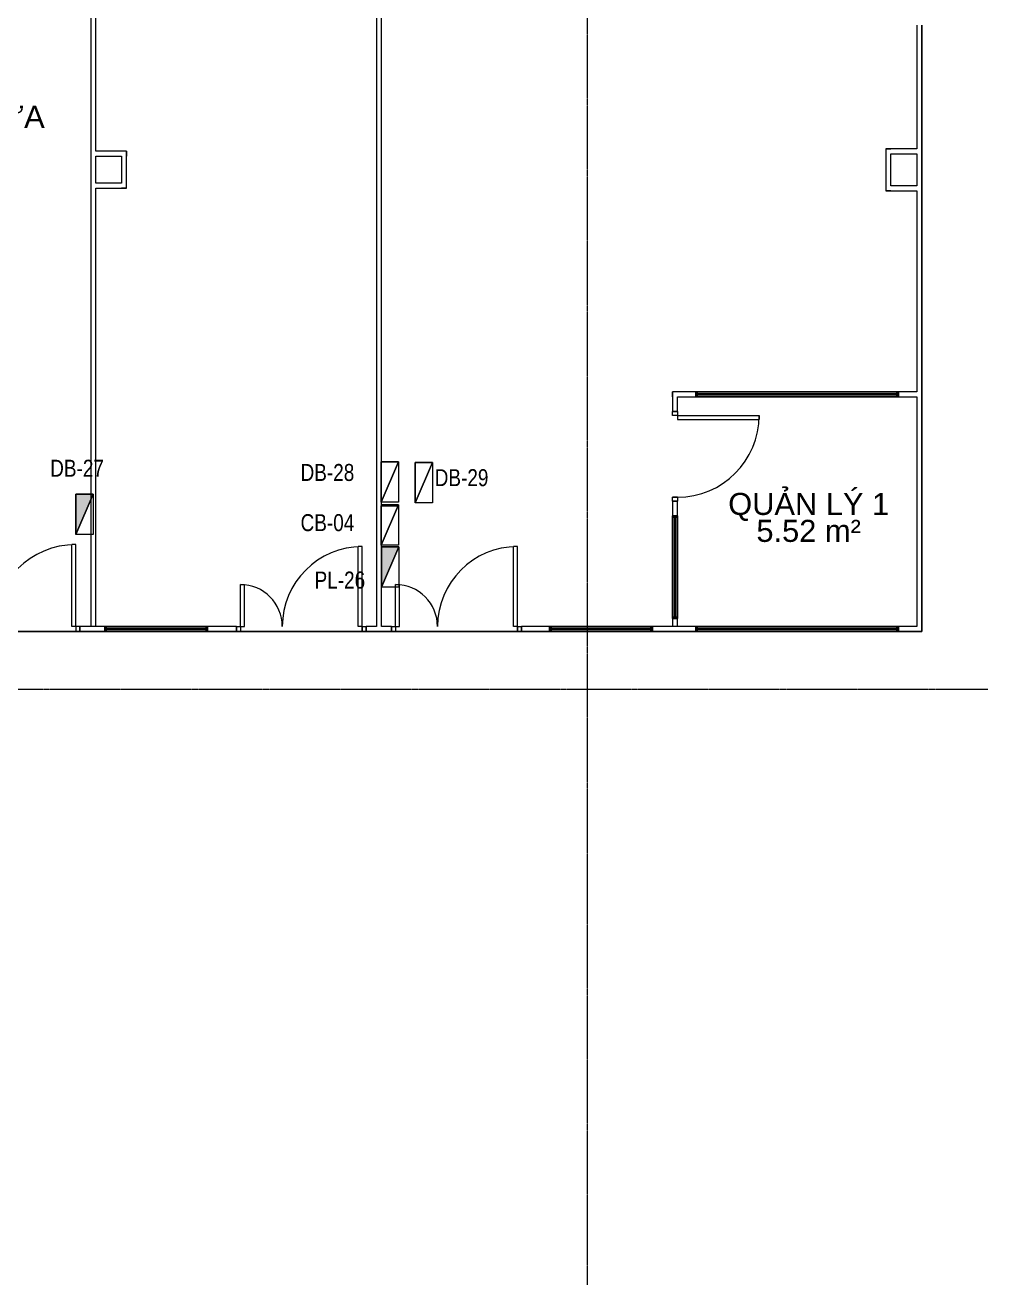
# Model space of a CAD drawing. Header units: millimetres. Extents: x -22227 to 20164, y 15335 to 61747.
# Drawn here: x 5268 to 14912, y 38541 to 51092 of the extents above; entities that cross this region are included whole.
import ezdxf

# ---------------------------------------------------------------- set-up
doc = ezdxf.new("R2010")
doc.units = ezdxf.units.MM
doc.linetypes.add('Grid Line', pattern=[22.225, 12.7, -3.175, 3.175, -3.175])
for name, color, linetype, lineweight in [('A-AREA-IDEN', 7, 'Continuous', 9), ('A-DETL-GENF', 7, 'Continuous', 5), ('A-DETL-THIN', 7, 'Continuous', 9), ('A-WALL', 7, 'Continuous', 9), ('G-ANNO-TEXT', 7, 'Continuous', 9), ('S-GRID', 7, 'Continuous', 9)]:
    doc.layers.add(name, color=color, linetype=linetype, lineweight=lineweight)
for name, color, linetype, lineweight, true_color in [('A-DETL', 7, 'Continuous', 5, 0x00a600), ('A-DOOR', 5, 'Continuous', 9, 0x0000ff), ('A-FLOR', 7, 'Continuous', 9, 0x007f00), ('A-GLAZ', 7, 'Continuous', 9, 0x00007f)]:
    doc.layers.add(name, color=color, linetype=linetype, lineweight=lineweight, true_color=true_color)
doc.styles.add('Arial_1', font='arial.ttf', dxfattribs={"width": 0.8, "height": 170})
doc.styles.add('Arial_3', font='arial.ttf', dxfattribs={"height": 221})

# ---------------------------------------------------------------- blocks, each defined once
blk = doc.blocks.new('Cư_a đơn - _D5 _900x2200__TrongNha-1164036-MẶT BẰNG BỐ TRÍ THIẾT BỊ')
at = {"layer": 'A-DETL-GENF', "color": 253, "lineweight": 9, "true_color": 0xaaaaaa}
for p, q in [((410, -25), (370, -25)), ((370, -25), (370, -845)), ((410, -25), (410, -845)), ((410, -845), (370, -845))]:
    blk.add_line(p, q, dxfattribs=at)
blk.add_arc((410, -25), 820, 180, 270, dxfattribs=at)
at = {"layer": 'A-DOOR', "color": 254, "true_color": 0xccccff}
for p, q in [((-450, -25), (-450, 25)), ((-450, 25), (-410, 25)), ((-410, -25), (-410, 25)), ((410, 25), (450, 25)), ((410, -25), (410, 25)), ((450, 25), (450, -25)), ((-410, -25), (-450, -25)), ((450, -25), (410, -25))]:
    blk.add_line(p, q, dxfattribs=at)
at = {"layer": 'A-DOOR', "color": 161, "true_color": 0xaaaaff}
for p, q in [((-450, 25), (-410, 25)), ((-410, 25), (-410, -25)), ((410, -25), (410, 25)), ((410, 25), (450, 25)), ((-410, -25), (-450, -25)), ((450, -25), (410, -25))]:
    blk.add_line(p, q, dxfattribs=at)
at = {"layer": 'A-DOOR', "color": 254, "true_color": 0xe0e0ff}
for p, q in [((-450, -25), (-450, 25)), ((450, -25), (450, 25))]:
    blk.add_line(p, q, dxfattribs=at)
blk = doc.blocks.new('Cư_a đôi ca_nh lê_ch - _D2 _1300x2200__TrongNha-1164139-MẶT BẰNG BỐ TRÍ THIẾT BỊ')
at = {"layer": 'A-DETL-GENF', "color": 253, "lineweight": 9, "true_color": 0xaaaaaa}
for p, q in [((-785, -25), (-745, -25)), ((-785, -25), (-785, -825)), ((-745, -25), (-745, -825)), ((435, -25), (395, -25)), ((395, -25), (395, -445)), ((435, -25), (435, -445)), ((435, -445), (395, -445)), ((-785, -825), (-745, -825))]:
    blk.add_line(p, q, dxfattribs=at)
for centre, radius, start, end in [((-785, -25), 800, 270, 360), ((435, -25), 420, 180, 270)]:
    blk.add_arc(centre, radius, start, end, dxfattribs=at)
at = {"layer": 'A-DOOR', "color": 254, "true_color": 0xccccff}
for p, q in [((-825, -25), (-825, 25)), ((-825, 25), (-785, 25)), ((-785, -25), (-785, 25)), ((435, 25), (475, 25)), ((435, -25), (435, 25)), ((475, 25), (475, -25)), ((-785, -25), (-825, -25)), ((475, -25), (435, -25))]:
    blk.add_line(p, q, dxfattribs=at)
at = {"layer": 'A-DOOR', "color": 161, "true_color": 0xaaaaff}
for p, q in [((-825, 25), (-785, 25)), ((-785, 25), (-785, -25)), ((435, -25), (435, 25)), ((435, 25), (475, 25)), ((-785, -25), (-825, -25)), ((475, -25), (435, -25))]:
    blk.add_line(p, q, dxfattribs=at)
at = {"layer": 'A-DOOR', "color": 254, "true_color": 0xe0e0ff}
for p, q in [((-825, -25), (-825, 25)), ((475, -25), (475, 25))]:
    blk.add_line(p, q, dxfattribs=at)
blk = doc.blocks.new('Cư_a đơn - _D5 _900x2200__TrongNha-1164426-MẶT BẰNG BỐ TRÍ THIẾT BỊ')
at = {"layer": 'A-DETL-GENF', "color": 253, "lineweight": 9, "true_color": 0xaaaaaa}
for p, q in [((370, 25), (370, 845)), ((410, 845), (370, 845)), ((410, 25), (410, 845)), ((410, 25), (370, 25))]:
    blk.add_line(p, q, dxfattribs=at)
blk.add_arc((410, 25), 820, 90, 180, dxfattribs=at)
at = {"layer": 'A-DOOR', "color": 161, "true_color": 0xaaaaff}
for p, q in [((-410, 25), (-450, 25)), ((-410, -25), (-410, 25)), ((450, 25), (410, 25)), ((410, 25), (410, -25)), ((-450, -25), (-410, -25)), ((410, -25), (450, -25))]:
    blk.add_line(p, q, dxfattribs=at)
at = {"layer": 'A-DOOR', "color": 254, "true_color": 0xccccff}
for p, q in [((-450, 25), (-450, -25)), ((-410, 25), (-450, 25)), ((-410, 25), (-410, -25)), ((410, 25), (410, -25)), ((450, 25), (410, 25)), ((450, -25), (450, 25)), ((-450, -25), (-410, -25)), ((410, -25), (450, -25))]:
    blk.add_line(p, q, dxfattribs=at)
at = {"layer": 'A-DOOR', "color": 254, "true_color": 0xe0e0ff}
for p, q in [((-450, 25), (-450, -25)), ((450, 25), (450, -25))]:
    blk.add_line(p, q, dxfattribs=at)
blk = doc.blocks.new('AK_OViewTuongPanel - 2000x1200-1199252-MẶT BẰNG BỐ TRÍ THIẾT BỊ')
at = {"layer": 'A-GLAZ', "true_color": 0xaaaaaa}
h = blk.add_hatch(dxfattribs=at)
h.set_pattern_fill('FP_2', color=253, style=0, pattern_type=2)
h.set_pattern_definition([(217.5, (13001.41, 47391.94), (5.44026, -166.40024), [11.4, -119.868, 11.4, -135.412, -140.335]), (217.5, (13001.41, 47391.94), (5.44026, -166.40024), [-278.079, 11.4, -128.935]), (187.5, (13001.4, 47391.94), (-152.8377, -243.7204), [11.4, -59.416, 11.4, -106.914, -45.339]), (187.5, (13001.4, 47391.94), (-152.8377, -243.7204), [-189.128, 11.4, -33.939]), (147.5, (13107.63, 47391.94), (-268.9374, -0.48855), [11.4, -31.78, 11.4, -144.048, -202.946]), (147.5, (13107.63, 47391.94), (-268.9374, -0.48855), [-198.628, 11.4, -191.546]), (137.5, (13107.63, 47391.94), (-259.6092, -75.7959), [11.4, -10.19, 11.4, -90.505, -116.586]), (137.5, (13107.63, 47391.94), (-259.6092, -75.7959), [-123.495, 11.4, -105.186])])
h.paths.add_polyline_path([(-1015, 25), (-1015, -25), (-1000, -25), (-1000, 25)])
h.paths.add_polyline_path([(1015, 25), (1000, 25), (1000, -25), (1015, -25)])
at = {"layer": 'A-GLAZ', "color": 9, "true_color": 0xaaaad4}
for p, q in [((-1015, 25), (-1015, -25)), ((-1000, 25), (-1015, 25)), ((-1000, -25), (-1000, 25)), ((1000, 25), (-1000, 25)), ((1000, 5), (-1000, 5)), ((-1000, 5), (-1000, -5)), ((1015, 25), (1000, 25)), ((1000, 25), (1000, -25)), ((1000, -5), (1000, 5)), ((1015, -25), (1015, 25)), ((-1015, -25), (-1000, -25)), ((-1000, -5), (1000, -5)), ((-1000, -25), (1000, -25)), ((1000, -25), (1015, -25))]:
    blk.add_line(p, q, dxfattribs=at)
at = {"layer": 'A-GLAZ', "color": 7, "true_color": 0xececf5}
for p, q in [((-1015, -25), (-1015, 25)), ((-1000, -5), (-1000, 5)), ((-1000, 5), (-1000, -5)), ((1000, 5), (1000, -5)), ((1000, -5), (1000, 5)), ((1015, 25), (1015, -25))]:
    blk.add_line(p, q, dxfattribs=at)
at = {"layer": 'A-GLAZ', "color": 254, "true_color": 0xe0e0ef}
for p, q in [((-1015, 25), (-1000, 25)), ((-1000, 25), (-1000, 5)), ((1000, 25), (1015, 25)), ((1000, 5), (1000, 25)), ((-1000, -25), (-1015, -25)), ((-1000, -5), (-1000, -25)), ((1000, -25), (1000, -5)), ((1015, -25), (1000, -25))]:
    blk.add_line(p, q, dxfattribs=at)
at = {"layer": 'A-GLAZ', "color": 254, "true_color": 0xcccce5}
for p, q in [((-1000, 25), (1000, 25)), ((-1000, 5), (1000, 5)), ((1000, -5), (-1000, -5)), ((1000, -25), (-1000, -25))]:
    blk.add_line(p, q, dxfattribs=at)
blk = doc.blocks.new('AK_OViewTuongPanel - 2000x1200-V4-MẶT BẰNG BỐ TRÍ THIẾT BỊ')
at = {"layer": 'A-GLAZ', "color": 9, "true_color": 0xaaaad4}
for p, q in [((-1015, 25), (-1015, -25)), ((-1000, 25), (-1015, 25)), ((-1000, -25), (-1000, 25)), ((1000, 25), (-1000, 25)), ((1000, 5), (-1000, 5)), ((-1000, 5), (-1000, -5)), ((1015, 25), (1000, 25)), ((1000, 25), (1000, -25)), ((1000, -5), (1000, 5)), ((1015, -25), (1015, 25)), ((-1015, -25), (-1000, -25)), ((-1000, -5), (1000, -5)), ((-1000, -25), (1000, -25)), ((1000, -25), (1015, -25))]:
    blk.add_line(p, q, dxfattribs=at)
at = {"layer": 'A-GLAZ', "color": 7, "true_color": 0xececf5}
for p, q in [((-1015, -25), (-1015, 25)), ((-1000, -5), (-1000, 5)), ((-1000, 5), (-1000, -5)), ((1000, 5), (1000, -5)), ((1000, -5), (1000, 5)), ((1015, 25), (1015, -25))]:
    blk.add_line(p, q, dxfattribs=at)
at = {"layer": 'A-GLAZ', "color": 254, "true_color": 0xe0e0ef}
for p, q in [((-1015, 25), (-1000, 25)), ((-1000, 25), (-1000, 5)), ((1000, 25), (1015, 25)), ((1000, 5), (1000, 25)), ((-1000, -25), (-1015, -25)), ((-1000, -5), (-1000, -25)), ((1000, -25), (1000, -5)), ((1015, -25), (1000, -25))]:
    blk.add_line(p, q, dxfattribs=at)
at = {"layer": 'A-GLAZ', "color": 254, "true_color": 0xcccce5}
for p, q in [((-1000, 25), (1000, 25)), ((-1000, 5), (1000, 5)), ((1000, -5), (-1000, -5)), ((1000, -25), (-1000, -25))]:
    blk.add_line(p, q, dxfattribs=at)
blk = doc.blocks.new('AK_OViewTuongPanel - 1000x1200-V5-MẶT BẰNG BỐ TRÍ THIẾT BỊ')
at = {"layer": 'A-GLAZ', "color": 254, "true_color": 0xe0e0ef}
for p, q in [((-515, 25), (-500, 25)), ((-500, 25), (-500, 5)), ((500, 25), (515, 25)), ((500, 5), (500, 25)), ((-500, -25), (-515, -25)), ((-500, -5), (-500, -25)), ((500, -25), (500, -5)), ((515, -25), (500, -25))]:
    blk.add_line(p, q, dxfattribs=at)
at = {"layer": 'A-GLAZ', "color": 7, "true_color": 0xececf5}
for p, q in [((-515, -25), (-515, 25)), ((-500, -5), (-500, 5)), ((-500, 5), (-500, -5)), ((500, 5), (500, -5)), ((500, -5), (500, 5)), ((515, 25), (515, -25))]:
    blk.add_line(p, q, dxfattribs=at)
at = {"layer": 'A-GLAZ', "color": 9, "true_color": 0xaaaad4}
for p, q in [((-515, 25), (-515, -25)), ((-500, 25), (-515, 25)), ((500, 25), (-500, 25)), ((-500, -25), (-500, 25)), ((500, 5), (-500, 5)), ((-500, 5), (-500, -5)), ((515, 25), (500, 25)), ((500, 25), (500, -25)), ((500, -5), (500, 5)), ((515, -25), (515, 25)), ((-515, -25), (-500, -25)), ((-500, -5), (500, -5)), ((-500, -25), (500, -25)), ((500, -25), (515, -25))]:
    blk.add_line(p, q, dxfattribs=at)
at = {"layer": 'A-GLAZ', "color": 254, "true_color": 0xcccce5}
for p, q in [((-500, 25), (500, 25)), ((-500, 5), (500, 5)), ((500, -5), (-500, -5)), ((500, -25), (-500, -25))]:
    blk.add_line(p, q, dxfattribs=at)
blk = doc.blocks.new('AK_OViewTuongPanel - 1000x1200-1199565-MẶT BẰNG BỐ TRÍ THIẾT BỊ')
at = {"layer": 'A-GLAZ', "color": 254, "true_color": 0xe0e0ef}
for p, q in [((-515, 25), (-500, 25)), ((-500, 25), (-500, 5)), ((500, 25), (515, 25)), ((500, 5), (500, 25)), ((-500, -25), (-515, -25)), ((-500, -5), (-500, -25)), ((500, -25), (500, -5)), ((515, -25), (500, -25))]:
    blk.add_line(p, q, dxfattribs=at)
at = {"layer": 'A-GLAZ', "color": 7, "true_color": 0xececf5}
for p, q in [((-515, -25), (-515, 25)), ((-500, -5), (-500, 5)), ((-500, 5), (-500, -5)), ((500, 5), (500, -5)), ((500, -5), (500, 5)), ((515, 25), (515, -25))]:
    blk.add_line(p, q, dxfattribs=at)
at = {"layer": 'A-GLAZ', "color": 9, "true_color": 0xaaaad4}
for p, q in [((-515, 25), (-515, -25)), ((-500, 25), (-515, 25)), ((500, 25), (-500, 25)), ((-500, -25), (-500, 25)), ((500, 5), (-500, 5)), ((-500, 5), (-500, -5)), ((515, 25), (500, 25)), ((500, 25), (500, -25)), ((500, -5), (500, 5)), ((515, -25), (515, 25)), ((-515, -25), (-500, -25)), ((-500, -5), (500, -5)), ((-500, -25), (500, -25)), ((500, -25), (515, -25))]:
    blk.add_line(p, q, dxfattribs=at)
at = {"layer": 'A-GLAZ', "color": 254, "true_color": 0xcccce5}
for p, q in [((-500, 25), (500, 25)), ((-500, 5), (500, 5)), ((500, -5), (-500, -5)), ((500, -25), (-500, -25))]:
    blk.add_line(p, q, dxfattribs=at)
blk = doc.blocks.new('AK_OViewTuongPanel - 1000x1200-V27-MẶT BẰNG BỐ TRÍ THIẾT BỊ')
at = {"layer": 'A-GLAZ', "true_color": 0xaaaaaa}
h = blk.add_hatch(dxfattribs=at)
h.set_pattern_fill('FP_9', color=253, style=0, pattern_type=2)
h.set_pattern_definition([(307.5, (-45661.94, 11776.41), (166.40024, 5.44026), [11.4, -119.868, 11.4, -135.412, -140.335]), (307.5, (-45661.94, 11776.41), (166.40024, 5.44026), [-278.079, 11.4, -128.935]), (277.5, (-45661.94, 11776.4), (243.7204, -152.8377), [11.4, -59.416, 11.4, -106.914, -45.339]), (277.5, (-45661.94, 11776.4), (243.7204, -152.8377), [-189.128, 11.4, -33.939]), (237.5, (-45661.94, 11882.63), (0.48855, -268.9374), [11.4, -31.78, 11.4, -144.048, -202.946]), (237.5, (-45661.94, 11882.63), (0.48855, -268.9374), [-198.628, 11.4, -191.546]), (227.5, (-45661.94, 11882.63), (75.7959, -259.6092), [11.4, -10.19, 11.4, -90.505, -116.586]), (227.5, (-45661.94, 11882.63), (75.7959, -259.6092), [-123.495, 11.4, -105.186])])
h.paths.add_polyline_path([(-515, 25), (-515, -25), (-500, -25), (-500, 25)])
h.paths.add_polyline_path([(500, -25), (515, -25), (515, 25), (500, 25)])
at = {"layer": 'A-GLAZ', "color": 254, "true_color": 0xe0e0ef}
for p, q in [((-515, 25), (-500, 25)), ((-500, 25), (-500, 5)), ((500, 25), (515, 25)), ((500, 5), (500, 25)), ((-500, -25), (-515, -25)), ((-500, -5), (-500, -25)), ((500, -25), (500, -5)), ((515, -25), (500, -25))]:
    blk.add_line(p, q, dxfattribs=at)
at = {"layer": 'A-GLAZ', "color": 7, "true_color": 0xececf5}
for p, q in [((-515, -25), (-515, 25)), ((-500, -5), (-500, 5)), ((-500, 5), (-500, -5)), ((500, 5), (500, -5)), ((500, -5), (500, 5)), ((515, 25), (515, -25))]:
    blk.add_line(p, q, dxfattribs=at)
at = {"layer": 'A-GLAZ', "color": 9, "true_color": 0xaaaad4}
for p, q in [((-515, 25), (-515, -25)), ((-500, 25), (-515, 25)), ((500, 25), (-500, 25)), ((-500, -25), (-500, 25)), ((500, 5), (-500, 5)), ((-500, 5), (-500, -5)), ((515, 25), (500, 25)), ((500, 25), (500, -25)), ((500, -5), (500, 5)), ((515, -25), (515, 25)), ((-515, -25), (-500, -25)), ((-500, -5), (500, -5)), ((-500, -25), (500, -25)), ((500, -25), (515, -25))]:
    blk.add_line(p, q, dxfattribs=at)
at = {"layer": 'A-GLAZ', "color": 254, "true_color": 0xcccce5}
for p, q in [((-500, 25), (500, 25)), ((-500, 5), (500, 5)), ((500, -5), (-500, -5)), ((500, -25), (-500, -25))]:
    blk.add_line(p, q, dxfattribs=at)
blk = doc.blocks.new('AK-SGS-M3-A_rvt-1-MẶT BẰNG BỐ TRÍ THIẾT BỊ')
at = {"layer": 'A-WALL', "color": 253, "true_color": 0xaaaaaa}
for p, q in [((8789, 58117), (8789, 45067)), ((8839, 46716), (8839, 57757)), ((5926, 55542), (5926, 46393)), ((5976, 49827), (5976, 55592)), ((14201, 51092), (14201, 49852)), ((14251, 45017), (14251, 51092)), ((6284, 49827), (5976, 49827)), ((6284, 49777), (6284, 49827)), ((13941, 49852), (13891, 49852)), ((13891, 49852), (13891, 49432)), ((14201, 49852), (13941, 49852)), ((5976, 49507), (5976, 49777)), ((5976, 49777), (6234, 49777)), ((6234, 49777), (6234, 49507)), ((6284, 49457), (6284, 49777)), ((13941, 49482), (13941, 49802)), ((13941, 49802), (14201, 49802)), ((14201, 49802), (14201, 49482)), ((6234, 49507), (5976, 49507)), ((5976, 45067), (5976, 49457)), ((5976, 49457), (6234, 49457)), ((6234, 49457), (6284, 49457)), ((14201, 49482), (13941, 49482)), ((13891, 49432), (13941, 49432)), ((13941, 49432), (14201, 49432)), ((14201, 49432), (14201, 47417)), ((11986, 47417), (11751, 47417)), ((11751, 47417), (11751, 47367)), ((11751, 47367), (11751, 47222)), ((11801, 47367), (11986, 47367)), ((11801, 47222), (11801, 47367)), ((14201, 47417), (14016, 47417)), ((14016, 47367), (14201, 47367)), ((14201, 47367), (14201, 45067)), ((11751, 47222), (11801, 47222)), ((5926, 46336), (5926, 45067)), ((8839, 46286), (8839, 46321)), ((11751, 46322), (11751, 46177)), ((11801, 46322), (11751, 46322)), ((11801, 46177), (11801, 46322)), ((8839, 45864), (8839, 45891)), ((8839, 45067), (8839, 45461)), ((5926, 45067), (5816, 45067)), ((5816, 45067), (5816, 45017)), ((6066, 45067), (5976, 45067)), ((7384, 45067), (7096, 45067)), ((7384, 45017), (7384, 45067)), ((8789, 45067), (8684, 45067)), ((8684, 45067), (8684, 45017)), ((8939, 45067), (8839, 45067)), ((8939, 45017), (8939, 45067)), ((10521, 45067), (10239, 45067)), ((10239, 45067), (10239, 45017)), ((11751, 45067), (11551, 45067)), ((11751, 45147), (11751, 45067)), ((11801, 45067), (11801, 45147)), ((11986, 45067), (11801, 45067)), ((14201, 45067), (14016, 45067)), ((5816, 45017), (6066, 45017)), ((7096, 45017), (7384, 45017)), ((8684, 45017), (8939, 45017)), ((10239, 45017), (10521, 45017)), ((11551, 45017), (11986, 45017)), ((14016, 45017), (14201, 45017)), ((14201, 45017), (14251, 45017))]:
    blk.add_line(p, q, dxfattribs=at)
at = {"layer": 'A-WALL', "color": 254, "true_color": 0xcccccc}
for p, q in [((8789, 58117), (8789, 45067)), ((8839, 46716), (8839, 57757)), ((5926, 55542), (5926, 46393)), ((5976, 49827), (5976, 55592)), ((14201, 51092), (14201, 49852)), ((14251, 45017), (14251, 51092)), ((6284, 49827), (5976, 49827)), ((6284, 49827), (6284, 49777)), ((13891, 49852), (13941, 49852)), ((13891, 49852), (13891, 49432)), ((14201, 49852), (13941, 49852)), ((5976, 49507), (5976, 49777)), ((5976, 49777), (6234, 49777)), ((6234, 49777), (6234, 49507)), ((6284, 49457), (6284, 49777)), ((13941, 49482), (13941, 49802)), ((13941, 49802), (14201, 49802)), ((14201, 49802), (14201, 49482)), ((6234, 49507), (5976, 49507)), ((5976, 45067), (5976, 49457)), ((5976, 49457), (6234, 49457)), ((6284, 49457), (6234, 49457)), ((14201, 49482), (13941, 49482)), ((13941, 49432), (13891, 49432)), ((13941, 49432), (14201, 49432)), ((14201, 49432), (14201, 47417)), ((11986, 47417), (11751, 47417)), ((11751, 47367), (11751, 47417)), ((11751, 47367), (11751, 47222)), ((11801, 47367), (11986, 47367)), ((11801, 47222), (11801, 47367)), ((12001, 47417), (14001, 47417)), ((14001, 47367), (12001, 47367)), ((14201, 47417), (14016, 47417)), ((14016, 47367), (14201, 47367)), ((14201, 47367), (14201, 45067)), ((5926, 46336), (5926, 45067)), ((8839, 46286), (8839, 46321)), ((11751, 46322), (11751, 46177)), ((11801, 46177), (11801, 46322)), ((11751, 45162), (11751, 46162)), ((11801, 46162), (11801, 45162)), ((8839, 45864), (8839, 45891)), ((8839, 45067), (8839, 45461)), ((5926, 45067), (5816, 45067)), ((6066, 45067), (5976, 45067)), ((6081, 45067), (7081, 45067)), ((7384, 45067), (7096, 45067)), ((8789, 45067), (8684, 45067)), ((8939, 45067), (8839, 45067)), ((10521, 45067), (10239, 45067)), ((10536, 45067), (11536, 45067)), ((11751, 45067), (11551, 45067)), ((11751, 45147), (11751, 45067)), ((11801, 45067), (11801, 45147)), ((11986, 45067), (11801, 45067)), ((12001, 45067), (14001, 45067)), ((14201, 45067), (14016, 45067)), ((5816, 45017), (6066, 45017)), ((7081, 45017), (6081, 45017)), ((7096, 45017), (7384, 45017)), ((8684, 45017), (8939, 45017)), ((10239, 45017), (10521, 45017)), ((11536, 45017), (10536, 45017)), ((11551, 45017), (11986, 45017)), ((14001, 45017), (12001, 45017)), ((14016, 45017), (14201, 45017)), ((14251, 45017), (14201, 45017))]:
    blk.add_line(p, q, dxfattribs=at)
at = {"layer": 'A-WALL', "color": 254, "true_color": 0xe0e0e0}
for p, q in [((11986, 47367), (11986, 47417)), ((11986, 47417), (12001, 47417)), ((12001, 47367), (11986, 47367)), ((14001, 47417), (12001, 47417)), ((12001, 47367), (14001, 47367)), ((14001, 47417), (14016, 47417)), ((14016, 47367), (14001, 47367)), ((14016, 47417), (14016, 47367)), ((11801, 47222), (11751, 47222)), ((8839, 46321), (8839, 46716)), ((11751, 46322), (11801, 46322)), ((8839, 45891), (8839, 46286)), ((11751, 46177), (11801, 46177)), ((11751, 46162), (11751, 46177)), ((11751, 46162), (11751, 45162)), ((11801, 46177), (11801, 46162)), ((11801, 45162), (11801, 46162)), ((5816, 45017), (5816, 45067)), ((5976, 45067), (5926, 45067)), ((5976, 45067), (5926, 45067)), ((6066, 45017), (6066, 45067)), ((6066, 45067), (6081, 45067)), ((7081, 45067), (6081, 45067)), ((7081, 45067), (7096, 45067)), ((7096, 45067), (7096, 45017)), ((7384, 45067), (7384, 45017)), ((8684, 45017), (8684, 45067)), ((8939, 45067), (8939, 45017)), ((10239, 45017), (10239, 45067)), ((10521, 45017), (10521, 45067)), ((10521, 45067), (10536, 45067)), ((11536, 45067), (10536, 45067)), ((11536, 45067), (11551, 45067)), ((11551, 45067), (11551, 45017)), ((11751, 45147), (11751, 45162)), ((11801, 45147), (11751, 45147)), ((11801, 45067), (11751, 45067)), ((11801, 45162), (11801, 45147)), ((11986, 45017), (11986, 45067)), ((11986, 45067), (12001, 45067)), ((14001, 45067), (12001, 45067)), ((14001, 45067), (14016, 45067)), ((14016, 45067), (14016, 45017)), ((6081, 45017), (6066, 45017)), ((6081, 45017), (7081, 45017)), ((7096, 45017), (7081, 45017)), ((10536, 45017), (10521, 45017)), ((10536, 45017), (11536, 45017)), ((11551, 45017), (11536, 45017)), ((12001, 45017), (11986, 45017)), ((12001, 45017), (14001, 45017)), ((14016, 45017), (14001, 45017))]:
    blk.add_line(p, q, dxfattribs=at)
at = {"layer": 'A-WALL', "color": 7, "true_color": 0xececec}
for p, q in [((12001, 47417), (11986, 47417)), ((11986, 47367), (11986, 47417)), ((11986, 47367), (12001, 47367)), ((14016, 47417), (14001, 47417)), ((14001, 47367), (14016, 47367)), ((14016, 47417), (14016, 47367)), ((8839, 46321), (8839, 46716)), ((8839, 45891), (8839, 46286)), ((11751, 46177), (11751, 46162)), ((11751, 46177), (11801, 46177)), ((11801, 46162), (11801, 46177)), ((6066, 45017), (6066, 45067)), ((6081, 45067), (6066, 45067)), ((7096, 45067), (7081, 45067)), ((7096, 45067), (7096, 45017)), ((10521, 45017), (10521, 45067)), ((10536, 45067), (10521, 45067)), ((11551, 45067), (11536, 45067)), ((11551, 45067), (11551, 45017)), ((11751, 45162), (11751, 45147)), ((11801, 45147), (11751, 45147)), ((11801, 45147), (11801, 45162)), ((11986, 45017), (11986, 45067)), ((12001, 45067), (11986, 45067)), ((14016, 45067), (14001, 45067)), ((14016, 45067), (14016, 45017)), ((6066, 45017), (6081, 45017)), ((7081, 45017), (7096, 45017)), ((10521, 45017), (10536, 45017)), ((11536, 45017), (11551, 45017)), ((11986, 45017), (12001, 45017)), ((14001, 45017), (14016, 45017))]:
    blk.add_line(p, q, dxfattribs=at)
at = {"layer": 'A-WALL', "color": 9, "true_color": 0xe0adad}
blk.add_line((5926, 46393), (5926, 46336), dxfattribs=at)
at = {"layer": 'A-WALL', "color": 9, "true_color": 0xecb9b9}
blk.add_line((5926, 46393), (5926, 46336), dxfattribs=at)
at = {"layer": 'A-WALL', "color": 133, "true_color": 0x66cccc}
blk.add_line((8839, 45461), (8839, 45864), dxfattribs=at)
at = {"layer": 'A-WALL', "color": 121, "true_color": 0x7ae0e0}
blk.add_line((8839, 45461), (8839, 45864), dxfattribs=at)
at = {"layer": 'A-DOOR', "color": 9, "lineweight": 9, "true_color": 0xaaaad4}
for name, p, rotation in [('Cư_a đơn - _D5 _900x2200__TrongNha-1164036-MẶT BẰNG BỐ TRÍ THIẾT BỊ', (11776, 46772), 89.9999999999999), ('Cư_a đôi ca_nh lê_ch - _D2 _1300x2200__TrongNha-1164139-MẶT BẰNG BỐ TRÍ THIẾT BỊ', (7859, 45042), 180), ('Cư_a đôi ca_nh lê_ch - _D2 _1300x2200__TrongNha-1164139-MẶT BẰNG BỐ TRÍ THIẾT BỊ', (9414, 45042), 180)]:
    blk.add_blockref(name, p, dxfattribs=dict(at, rotation=rotation))
blk.add_blockref('Cư_a đơn - _D5 _900x2200__TrongNha-1164426-MẶT BẰNG BỐ TRÍ THIẾT BỊ', (5366, 45042), dxfattribs=at)
at = {"layer": 'A-GLAZ', "color": 9, "lineweight": 9, "true_color": 0xaaaad4}
for name, p, rotation in [('AK_OViewTuongPanel - 2000x1200-1199252-MẶT BẰNG BỐ TRÍ THIẾT BỊ', (13001, 47392), 180), ('AK_OViewTuongPanel - 1000x1200-V27-MẶT BẰNG BỐ TRÍ THIẾT BỊ', (11776, 45662), 89.9999999999999), ('AK_OViewTuongPanel - 1000x1200-1199565-MẶT BẰNG BỐ TRÍ THIẾT BỊ', (6581, 45042), 180), ('AK_OViewTuongPanel - 2000x1200-V4-MẶT BẰNG BỐ TRÍ THIẾT BỊ', (13001, 45042), 180)]:
    blk.add_blockref(name, p, dxfattribs=dict(at, rotation=rotation))
blk.add_blockref('AK_OViewTuongPanel - 1000x1200-V5-MẶT BẰNG BỐ TRÍ THIẾT BỊ', (11036, 45042), dxfattribs=at)
blk = doc.blocks.new('AK-SGS-M3-Hrvt_rvt-1-MẶT BẰNG BỐ TRÍ THIẾT BỊ')
at = {"layer": 'A-FLOR', "color": 254, "true_color": 0xe0efe0}
for p, q in [((14251, 51092), (14251, 45017)), ((6066, 45017), (5776, 45017)), ((6081, 45017), (7081, 45017)), ((7424, 45017), (7096, 45017)), ((8979, 45017), (8644, 45017)), ((10521, 45017), (10199, 45017)), ((10536, 45017), (11536, 45017)), ((11986, 45017), (11551, 45017)), ((12001, 45017), (14001, 45017)), ((14251, 45017), (14016, 45017))]:
    blk.add_line(p, q, dxfattribs=at)
at = {"layer": 'A-FLOR', "color": 254, "true_color": 0xcce5cc}
for p, q in [((14251, 45017), (14251, 51092)), ((5776, 45017), (4956, 45017)), ((5776, 45017), (6066, 45017)), ((7096, 45017), (7424, 45017)), ((8644, 45017), (7424, 45017)), ((8644, 45017), (8979, 45017)), ((10199, 45017), (8979, 45017)), ((10199, 45017), (10521, 45017)), ((11551, 45017), (11986, 45017)), ((14016, 45017), (14251, 45017))]:
    blk.add_line(p, q, dxfattribs=at)
at = {"layer": 'A-FLOR', "color": 9, "true_color": 0xaad4aa}
for p, q in [((4956, 45017), (5776, 45017)), ((7424, 45017), (8644, 45017)), ((8979, 45017), (10199, 45017))]:
    blk.add_line(p, q, dxfattribs=at)
at = {"layer": 'A-FLOR', "color": 7, "true_color": 0xf3f9f3}
for p, q in [((6081, 45017), (6066, 45017)), ((7096, 45017), (7081, 45017)), ((10536, 45017), (10521, 45017)), ((11551, 45017), (11536, 45017)), ((12001, 45017), (11986, 45017)), ((14016, 45017), (14001, 45017))]:
    blk.add_line(p, q, dxfattribs=at)
at = {"layer": 'A-FLOR', "color": 7, "true_color": 0xecf5ec}
for p, q in [((6066, 45017), (6081, 45017)), ((7081, 45017), (6081, 45017)), ((7081, 45017), (7096, 45017)), ((10521, 45017), (10536, 45017)), ((11536, 45017), (10536, 45017)), ((11536, 45017), (11551, 45017)), ((11986, 45017), (12001, 45017)), ((14001, 45017), (12001, 45017)), ((14001, 45017), (14016, 45017))]:
    blk.add_line(p, q, dxfattribs=at)

msp = doc.modelspace()

# ---------------------------------------------------------------- hatches: boundary and pattern name
at = {"layer": 'A-DETL-GENF', "true_color": 0xff8080, "transparency": 33554534}
msp.add_hatch(color=11, dxfattribs=at).paths.add_polyline_path([(5776.9, 45989.1), (5951.1, 46393.2), (5776.9, 46393.2)])
at = {"layer": 'A-DETL-GENF', "true_color": 0x00ffff, "transparency": 33554534}
msp.add_hatch(color=4, dxfattribs=at).paths.add_polyline_path([(8838.6, 45459.9), (9012.8, 45864), (8838.6, 45864)])

# ---------------------------------------------------------------- linework, layer by layer
at = {"layer": 'A-DETL', "color": 1, "true_color": 0xff0000}
for p, q in [((8835.1, 46716.5), (9009.2, 46716.5)), ((8835.1, 46312.3), (8835.1, 46716.5)), ((9009.2, 46716.5), (8835.1, 46312.3)), ((9009.2, 46716.5), (9009.2, 46312.3)), ((9175.1, 46709.2), (9349.2, 46709.2)), ((9175.1, 46305.1), (9175.1, 46709.2)), ((9349.2, 46709.2), (9175.1, 46305.1)), ((9349.2, 46709.2), (9349.2, 46305.1)), ((5776.9, 46393.2), (5951.1, 46393.2)), ((5776.9, 45989.1), (5776.9, 46393.2)), ((5951.1, 46393.2), (5776.9, 45989.1)), ((5951.1, 46393.2), (5951.1, 45989.1)), ((9009.2, 46312.3), (8835.1, 46312.3)), ((9009.2, 46286.5), (8835.1, 45882.3)), ((8835.1, 46276.5), (9009.2, 46276.5)), ((8835.1, 45882.3), (8835.1, 46276.5)), ((9009.2, 46286.5), (9009.2, 45882.3)), ((9349.2, 46305.1), (9175.1, 46305.1)), ((5951.1, 45989.1), (5776.9, 45989.1)), ((9009.2, 45882.3), (8835.1, 45882.3)), ((8838.6, 45864), (9012.8, 45864)), ((8838.6, 45459.9), (8838.6, 45864)), ((9012.8, 45864), (8838.6, 45459.9)), ((9012.8, 45864), (9012.8, 45459.9)), ((9012.8, 45459.9), (8838.6, 45459.9))]:
    msp.add_line(p, q, dxfattribs=at)
at = {"layer": 'A-DETL-THIN', "color": 251, "true_color": 0x666666}
for p, q in [((8835.1, 46312.3), (9009.2, 46716.5)), ((9009.2, 46716.5), (8835.1, 46716.5)), ((8835.1, 46716.5), (8835.1, 46312.3)), ((9175.1, 46305.1), (9349.2, 46709.2)), ((9349.2, 46709.2), (9175.1, 46709.2)), ((9175.1, 46709.2), (9175.1, 46305.1)), ((8835.1, 45882.3), (9009.2, 46286.5)), ((9009.2, 46286.5), (8835.1, 46286.5)), ((8835.1, 46286.5), (8835.1, 45882.3))]:
    msp.add_line(p, q, dxfattribs=at)
at = {"layer": 'A-DETL-THIN'}
for p, q in [((8835.1, 46312.3), (9009.2, 46716.5)), ((9009.2, 46716.5), (8835.1, 46716.5)), ((8835.1, 46716.5), (8835.1, 46312.3)), ((9175.1, 46305.1), (9349.2, 46709.2)), ((9349.2, 46709.2), (9175.1, 46709.2)), ((9175.1, 46709.2), (9175.1, 46305.1)), ((5776.9, 45989.1), (5951.1, 46393.2)), ((5951.1, 46393.2), (5776.9, 46393.2)), ((5776.9, 46393.2), (5776.9, 45989.1)), ((8835.1, 45882.3), (9009.2, 46286.5)), ((9009.2, 46286.5), (8835.1, 46286.5)), ((8835.1, 46286.5), (8835.1, 45882.3)), ((8838.6, 45459.9), (9012.8, 45864)), ((9012.8, 45864), (8838.6, 45864)), ((8838.6, 45864), (8838.6, 45459.9))]:
    msp.add_line(p, q, dxfattribs=at)
at = {"layer": 'A-DETL-THIN', "color": 29, "true_color": 0x663333}
for p, q in [((5776.9, 45989.1), (5951.1, 46393.2)), ((5951.1, 46393.2), (5776.9, 46393.2)), ((5776.9, 46393.2), (5776.9, 45989.1))]:
    msp.add_line(p, q, dxfattribs=at)
at = {"layer": 'S-GRID', "linetype": 'Grid Line'}
for p, q in [((10901.4, 15797.7), (10901.4, 59870.5)), ((14912.1, 44436.9), (-21036.6, 44436.9))]:
    msp.add_line(p, q, dxfattribs=at)

# ---------------------------------------------------------------- block references
at = {"lineweight": 5}
for name in ['AK-SGS-M3-Hrvt_rvt-1-MẶT BẰNG BỐ TRÍ THIẾT BỊ', 'AK-SGS-M3-A_rvt-1-MẶT BẰNG BỐ TRÍ THIẾT BỊ']:
    msp.add_blockref(name, (0, 0), dxfattribs=at)

# ---------------------------------------------------------------- texts
at = {"layer": 'A-AREA-IDEN', "char_height": 221, "line_spacing_factor": 0.936439, "style": 'Arial_3'}
for s, insert, width, attachment_point in [('\\pxqc,t9.76923,19.53846,29.30769,39.07692,48.84615,58.61538,68.38462,78.15385,87.92308,97.69231,107.46154,117.23077,127,136.76923,146.53846,156.30769,166.07692,175.84615,185.61538,195.38462,205.15385,214.92308,224.69231,234.46154,244.23077,254,263.76923,273.53846,283.30769,293.07692,302.84615,312.61538;{PHÒNG RỬA}', (4509.2, 50059.2), 1878.5, 8), ('\\pxqc,t9.76923,19.53846,29.30769,39.07692,48.84615,58.61538,68.38462,78.15385,87.92308,97.69231,107.46154,117.23077,127,136.76923,146.53846,156.30769,166.07692,175.84615,185.61538,195.38462,205.15385,214.92308,224.69231,234.46154,244.23077,254,263.76923,273.53846,283.30769,293.07692,302.84615,312.61538;{QUẢN LÝ 1}', (13116.9, 46123.6), 1596.3, 8), ('\\pxqc,t9.76923,19.53846,29.30769,39.07692,48.84615,58.61538,68.38462,78.15385,87.92308,97.69231,107.46154,117.23077,127,136.76923,146.53846,156.30769,166.07692,175.84615,185.61538,195.38462,205.15385,214.92308,224.69231,234.46154,244.23077,254,263.76923,273.53846,283.30769,293.07692,302.84615,312.61538;{5.52 m²}', (13116.1, 46023.5), 1045.5, 5)]:
    msp.add_mtext(s, dxfattribs=dict(at, insert=insert, width=width, attachment_point=attachment_point))
at = {"layer": 'G-ANNO-TEXT', "color": 1, "true_color": 0xff0000, "char_height": 170, "attachment_point": 1, "line_spacing_factor": 0.936439, "style": 'Arial_1'}
for s, insert, width in [('\\pxt10.16,20.32,30.48,40.64,50.8,60.96,71.12,81.28,91.44,101.6,111.76,121.92,132.08,142.24,152.4,162.56,172.72,182.88,193.04,203.2,213.36,223.52,233.68,243.84,254,264.16,274.32,284.48,294.64,304.8,314.96,325.12;{DB-27}', (5519.2, 46737.5), 553.561), ('\\pxt10.16,20.32,30.48,40.64,50.8,60.96,71.12,81.28,91.44,101.6,111.76,121.92,132.08,142.24,152.4,162.56,172.72,182.88,193.04,203.2,213.36,223.52,233.68,243.84,254,264.16,274.32,284.48,294.64,304.8,314.96,325.12;{DB-28}', (8027, 46695.1), 553.561), ('\\pxt10.16,20.32,30.48,40.64,50.8,60.96,71.12,81.28,91.44,101.6,111.76,121.92,132.08,142.24,152.4,162.56,172.72,182.88,193.04,203.2,213.36,223.52,233.68,243.84,254,264.16,274.32,284.48,294.64,304.8,314.96,325.12;{DB-29}', (9370.5, 46643), 553.561), ('\\pxt10.16,20.32,30.48,40.64,50.8,60.96,71.12,81.28,91.44,101.6,111.76,121.92,132.08,142.24,152.4,162.56,172.72,182.88,193.04,203.2,213.36,223.52,233.68,243.84,254,264.16,274.32,284.48,294.64,304.8,314.96,325.12;{CB-04}', (8027, 46192.2), 553.561), ('\\pxt10.16,20.32,30.48,40.64,50.8,60.96,71.12,81.28,91.44,101.6,111.76,121.92,132.08,142.24,152.4,162.56,172.72,182.88,193.04,203.2,213.36,223.52,233.68,243.84,254,264.16,274.32,284.48,294.64,304.8,314.96,325.12;{PL-26}', (8167.2, 45617.4), 527.462)]:
    msp.add_mtext(s, dxfattribs=dict(at, insert=insert, width=width))

doc.saveas('drawing.dxf')
